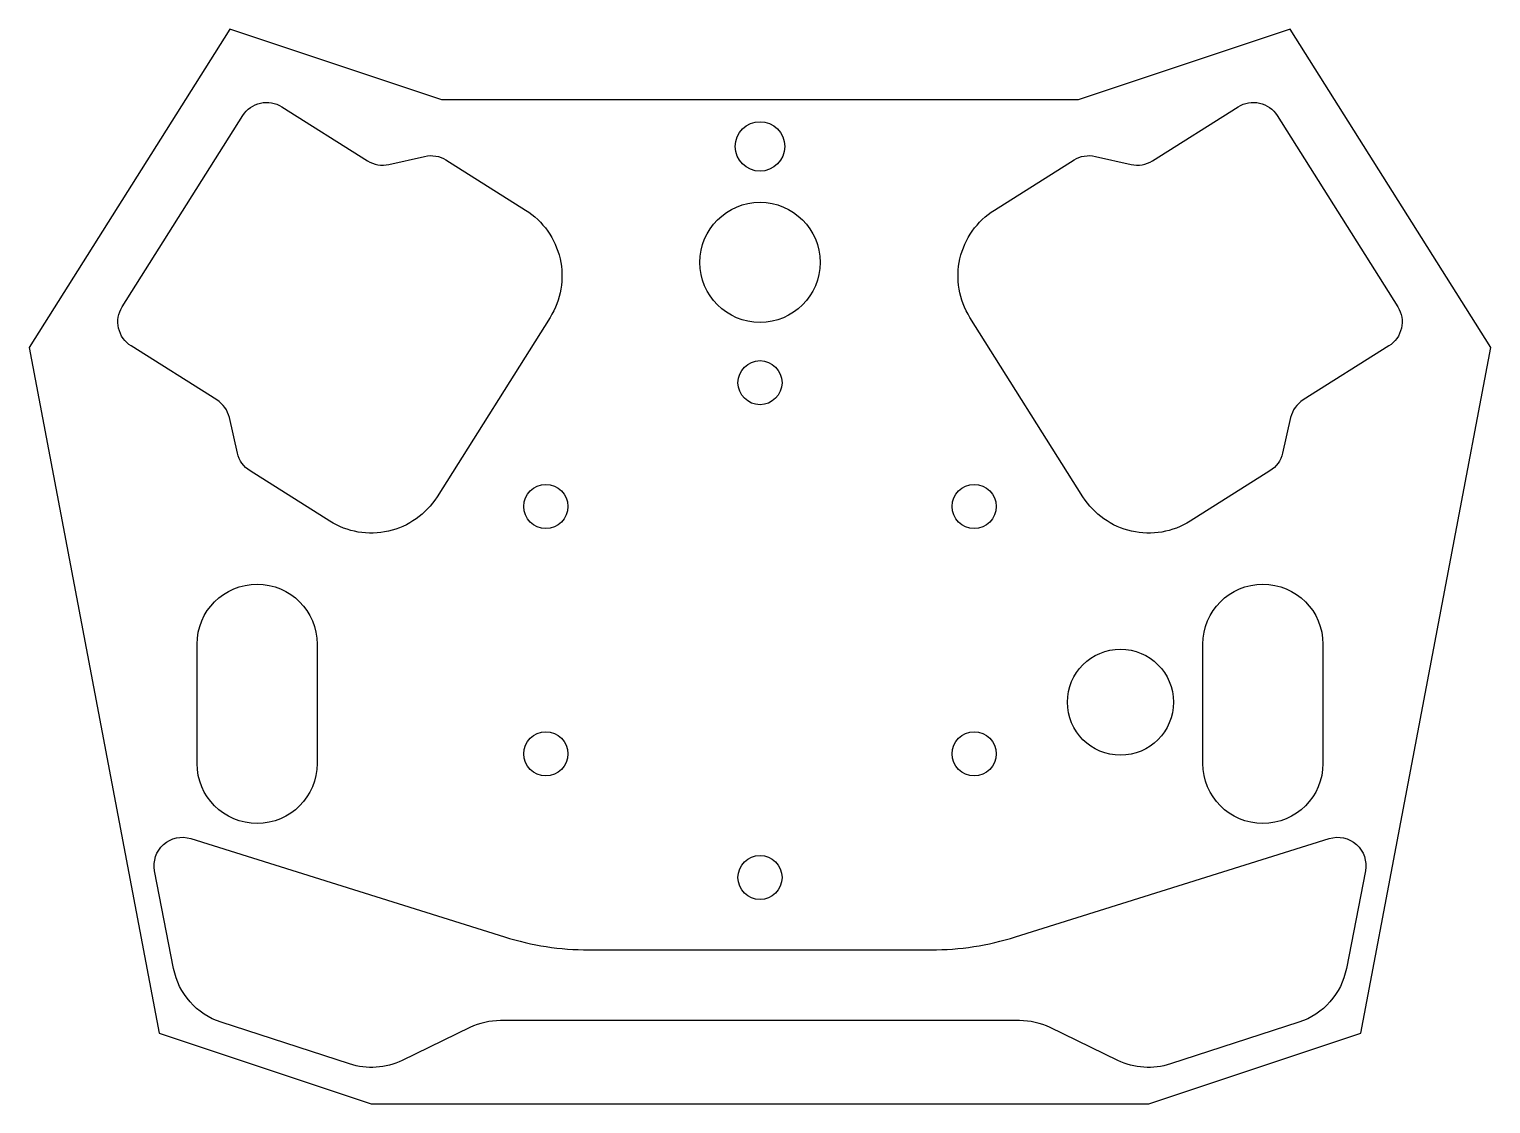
# Model space of a CAD drawing. Header units: millimetres. Extents: x -103 to 103, y -67 to 85.
import ezdxf

# ---------------------------------------------------------------- set-up
doc = ezdxf.new("R2010")
doc.units = ezdxf.units.MM
doc.layers.get('0').update_dxf_attribs({"linetype": 'CONTINUOUS'})

msp = doc.modelspace()

# ---------------------------------------------------------------- linework, layer by layer
msp.add_lwpolyline([(45, 75), (-45, 75), (-75, 85), (-103.4, 39.97), (-85, -57), (-55, -67), (55, -67), (85, -57), (103.4, 39.97), (75, 85)], close=True)
for points in [[(-75.08, 30.06, 0.198912), (-76.85, 32.56), (-88.98, 40.2, -0.414214), (-90.24, 45.72), (-81.71, 59.26), (-73.18, 72.79, -0.414214), (-67.66, 74.04), (-55.53, 66.39, 0.19907), (-52.51, 65.87), (-47.45, 67.02, -0.198912), (-44.43, 66.51), (-33.16, 59.41, -0.414214), (-29.71, 44.24), (-45.7, 18.85, -0.414214), (-60.87, 15.41), (-72.16, 22.52, -0.198912), (-73.93, 25.02)], [(52.51, 65.87, 0.19907), (55.53, 66.39), (67.66, 74.04, -0.414214), (73.18, 72.79), (81.71, 59.26), (90.24, 45.72, -0.414214), (88.98, 40.2), (76.85, 32.56, 0.198912), (75.08, 30.06), (73.93, 25.02, -0.198912), (72.16, 22.52), (60.87, 15.41, -0.414214), (45.7, 18.85), (29.71, 44.24, -0.414214), (33.16, 59.41), (44.43, 66.51, -0.198912), (47.45, 67.02)], [(-62.65, -2), (-62.65, -18.85, -1), (-79.65, -18.85), (-79.65, -2, -1)], [(62.65, -18.85), (62.65, -2, -1), (79.65, -2), (79.65, -18.85, -1)], [(24.19, -45.23, 0.076068), (36.15, -43.39), (80.53, -29.49, -0.568079), (85.65, -34.07), (82.97, -47.86, -0.272631), (76.25, -55.47), (58.08, -61.37, -0.193678), (50.63, -60.86), (41.06, -56.23, 0.113251), (36.71, -55.23), (-36.71, -55.23, 0.113251), (-41.06, -56.23), (-50.63, -60.86, -0.193678), (-58.08, -61.37), (-76.25, -55.47, -0.272631), (-82.97, -47.86), (-85.65, -34.07, -0.568079), (-80.53, -29.49), (-36.15, -43.39, 0.076068), (-24.19, -45.23)]]:
    msp.add_lwpolyline(points, format="xyb", close=True)
for centre, radius in [((0, 68.42), 3.5), ((0, 52.02), 8.5), ((0, 35), 3.12), ((-30.31, 17.5), 3.12), ((30.31, 17.5), 3.12), ((51, -10.2), 7.5), ((-30.31, -17.5), 3.12), ((30.31, -17.5), 3.12), ((0, -35), 3.12)]:
    msp.add_circle(centre, radius)

doc.saveas('drawing.dxf')
